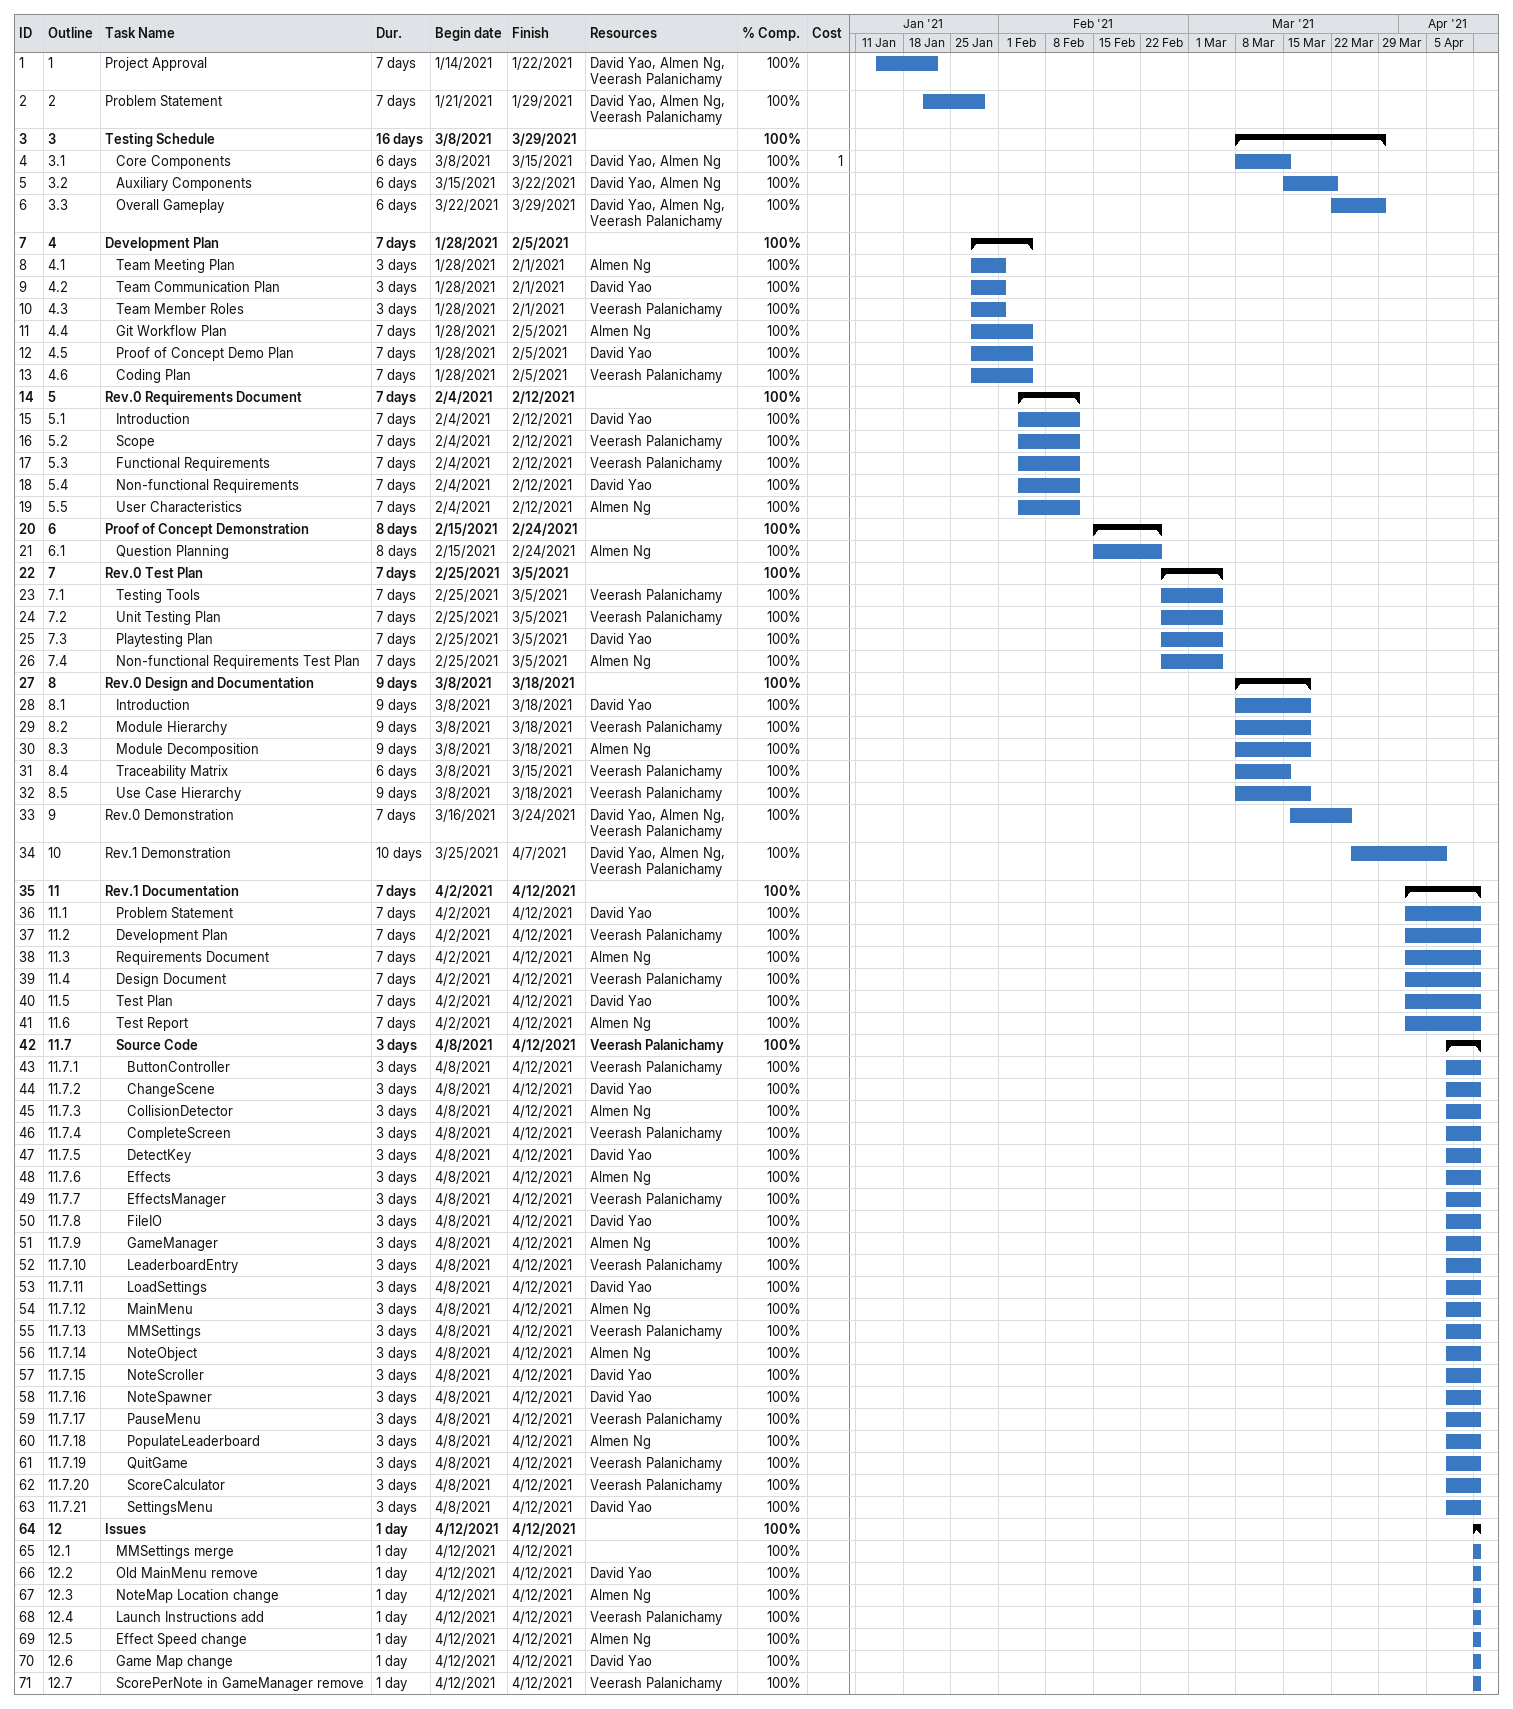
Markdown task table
| ID | WBS | Task | Duration | Start | Finish | Resources | % complete | Cost |
|---|---|---|---|---|---|---|---|---|
| 1 | 1 | Project Approval | 7d | 2021-01-14 | 2021-01-22 | David Yao, Almen Ng, Veerash Palanichamy | 100 |  |
| 2 | 2 | Problem Statement | 7d | 2021-01-21 | 2021-01-29 | David Yao, Almen Ng, Veerash Palanichamy | 100 |  |
| 3 | 3 | **Testing Schedule** | 16d | 2021-03-08 | 2021-03-29 |  | 100 |  |
| 4 | 3.1 | Core Components | 6d | 2021-03-08 | 2021-03-15 | David Yao, Almen Ng | 100 | 1 |
| 5 | 3.2 | Auxiliary Components | 6d | 2021-03-15 | 2021-03-22 | David Yao, Almen Ng | 100 |  |
| 6 | 3.3 | Overall Gameplay | 6d | 2021-03-22 | 2021-03-29 | David Yao, Almen Ng, Veerash Palanichamy | 100 |  |
| 7 | 4 | **Development Plan** | 7d | 2021-01-28 | 2021-02-05 |  | 100 |  |
| 8 | 4.1 | Team Meeting Plan | 3d | 2021-01-28 | 2021-02-01 | Almen Ng | 100 |  |
| 9 | 4.2 | Team Communication Plan | 3d | 2021-01-28 | 2021-02-01 | David Yao | 100 |  |
| 10 | 4.3 | Team Member Roles | 3d | 2021-01-28 | 2021-02-01 | Veerash Palanichamy | 100 |  |
| 11 | 4.4 | Git Workflow Plan | 7d | 2021-01-28 | 2021-02-05 | Almen Ng | 100 |  |
| 12 | 4.5 | Proof of Concept Demo Plan | 7d | 2021-01-28 | 2021-02-05 | David Yao | 100 |  |
| 13 | 4.6 | Coding Plan | 7d | 2021-01-28 | 2021-02-05 | Veerash Palanichamy | 100 |  |
| 14 | 5 | **Rev.0 Requirements Document** | 7d | 2021-02-04 | 2021-02-12 |  | 100 |  |
| 15 | 5.1 | Introduction | 7d | 2021-02-04 | 2021-02-12 | David Yao | 100 |  |
| 16 | 5.2 | Scope | 7d | 2021-02-04 | 2021-02-12 | Veerash Palanichamy | 100 |  |
| 17 | 5.3 | Functional Requirements | 7d | 2021-02-04 | 2021-02-12 | Veerash Palanichamy | 100 |  |
| 18 | 5.4 | Non-functional Requirements | 7d | 2021-02-04 | 2021-02-12 | David Yao | 100 |  |
| 19 | 5.5 | User Characteristics | 7d | 2021-02-04 | 2021-02-12 | Almen Ng | 100 |  |
| 20 | 6 | **Proof of Concept Demonstration** | 8d | 2021-02-15 | 2021-02-24 |  | 100 |  |
| 21 | 6.1 | Question Planning | 8d | 2021-02-15 | 2021-02-24 | Almen Ng | 100 |  |
| 22 | 7 | **Rev.0 Test Plan** | 7d | 2021-02-25 | 2021-03-05 |  | 100 |  |
| 23 | 7.1 | Testing Tools | 7d | 2021-02-25 | 2021-03-05 | Veerash Palanichamy | 100 |  |
| 24 | 7.2 | Unit Testing Plan | 7d | 2021-02-25 | 2021-03-05 | Veerash Palanichamy | 100 |  |
| 25 | 7.3 | Playtesting Plan | 7d | 2021-02-25 | 2021-03-05 | David Yao | 100 |  |
| 26 | 7.4 | Non-functional Requirements Test Plan | 7d | 2021-02-25 | 2021-03-05 | Almen Ng | 100 |  |
| 27 | 8 | **Rev.0 Design and Documentation** | 9d | 2021-03-08 | 2021-03-18 |  | 100 |  |
| 28 | 8.1 | Introduction | 9d | 2021-03-08 | 2021-03-18 | David Yao | 100 |  |
| 29 | 8.2 | Module Hierarchy | 9d | 2021-03-08 | 2021-03-18 | Veerash Palanichamy | 100 |  |
| 30 | 8.3 | Module Decomposition | 9d | 2021-03-08 | 2021-03-18 | Almen Ng | 100 |  |
| 31 | 8.4 | Traceability Matrix | 6d | 2021-03-08 | 2021-03-15 | Veerash Palanichamy | 100 |  |
| 32 | 8.5 | Use Case Hierarchy | 9d | 2021-03-08 | 2021-03-18 | Veerash Palanichamy | 100 |  |
| 33 | 9 | Rev.0 Demonstration | 7d | 2021-03-16 | 2021-03-24 | David Yao, Almen Ng, Veerash Palanichamy | 100 |  |
| 34 | 10 | Rev.1 Demonstration | 10d | 2021-03-25 | 2021-04-07 | David Yao, Almen Ng, Veerash Palanichamy | 100 |  |
| 35 | 11 | **Rev.1 Documentation** | 7d | 2021-04-02 | 2021-04-12 |  | 100 |  |
| 36 | 11.1 | Problem Statement | 7d | 2021-04-02 | 2021-04-12 | David Yao | 100 |  |
| 37 | 11.2 | Development Plan | 7d | 2021-04-02 | 2021-04-12 | Veerash Palanichamy | 100 |  |
| 38 | 11.3 | Requirements Document | 7d | 2021-04-02 | 2021-04-12 | Almen Ng | 100 |  |
| 39 | 11.4 | Design Document | 7d | 2021-04-02 | 2021-04-12 | Veerash Palanichamy | 100 |  |
| 40 | 11.5 | Test Plan | 7d | 2021-04-02 | 2021-04-12 | David Yao | 100 |  |
| 41 | 11.6 | Test Report | 7d | 2021-04-02 | 2021-04-12 | Almen Ng | 100 |  |
| 42 | 11.7 | **Source Code** | 3d | 2021-04-08 | 2021-04-12 | Veerash Palanichamy | 100 |  |
| 43 | 11.7.1 | ButtonController | 3d | 2021-04-08 | 2021-04-12 | Veerash Palanichamy | 100 |  |
| 44 | 11.7.2 | ChangeScene | 3d | 2021-04-08 | 2021-04-12 | David Yao | 100 |  |
| 45 | 11.7.3 | CollisionDetector | 3d | 2021-04-08 | 2021-04-12 | Almen Ng | 100 |  |
| 46 | 11.7.4 | CompleteScreen | 3d | 2021-04-08 | 2021-04-12 | Veerash Palanichamy | 100 |  |
| 47 | 11.7.5 | DetectKey | 3d | 2021-04-08 | 2021-04-12 | David Yao | 100 |  |
| 48 | 11.7.6 | Effects | 3d | 2021-04-08 | 2021-04-12 | Almen Ng | 100 |  |
| 49 | 11.7.7 | EffectsManager | 3d | 2021-04-08 | 2021-04-12 | Veerash Palanichamy | 100 |  |
| 50 | 11.7.8 | FileIO | 3d | 2021-04-08 | 2021-04-12 | David Yao | 100 |  |
| 51 | 11.7.9 | GameManager | 3d | 2021-04-08 | 2021-04-12 | Almen Ng | 100 |  |
| 52 | 11.7.10 | LeaderboardEntry | 3d | 2021-04-08 | 2021-04-12 | Veerash Palanichamy | 100 |  |
| 53 | 11.7.11 | LoadSettings | 3d | 2021-04-08 | 2021-04-12 | David Yao | 100 |  |
| 54 | 11.7.12 | MainMenu | 3d | 2021-04-08 | 2021-04-12 | Almen Ng | 100 |  |
| 55 | 11.7.13 | MMSettings | 3d | 2021-04-08 | 2021-04-12 | Veerash Palanichamy | 100 |  |
| 56 | 11.7.14 | NoteObject | 3d | 2021-04-08 | 2021-04-12 | Almen Ng | 100 |  |
| 57 | 11.7.15 | NoteScroller | 3d | 2021-04-08 | 2021-04-12 | David Yao | 100 |  |
| 58 | 11.7.16 | NoteSpawner | 3d | 2021-04-08 | 2021-04-12 | David Yao | 100 |  |
| 59 | 11.7.17 | PauseMenu | 3d | 2021-04-08 | 2021-04-12 | Veerash Palanichamy | 100 |  |
| 60 | 11.7.18 | PopulateLeaderboard | 3d | 2021-04-08 | 2021-04-12 | Almen Ng | 100 |  |
| 61 | 11.7.19 | QuitGame | 3d | 2021-04-08 | 2021-04-12 | Veerash Palanichamy | 100 |  |
| 62 | 11.7.20 | ScoreCalculator | 3d | 2021-04-08 | 2021-04-12 | Veerash Palanichamy | 100 |  |
| 63 | 11.7.21 | SettingsMenu | 3d | 2021-04-08 | 2021-04-12 | David Yao | 100 |  |
| 64 | 12 | **Issues** | 1d | 2021-04-12 | 2021-04-12 |  | 100 |  |
| 65 | 12.1 | MMSettings merge | 1d | 2021-04-12 | 2021-04-12 |  | 100 |  |
| 66 | 12.2 | Old MainMenu remove | 1d | 2021-04-12 | 2021-04-12 | David Yao | 100 |  |
| 67 | 12.3 | NoteMap Location change | 1d | 2021-04-12 | 2021-04-12 | Almen Ng | 100 |  |
| 68 | 12.4 | Launch Instructions add | 1d | 2021-04-12 | 2021-04-12 | Veerash Palanichamy | 100 |  |
| 69 | 12.5 | Effect Speed change | 1d | 2021-04-12 | 2021-04-12 | Almen Ng | 100 |  |
| 70 | 12.6 | Game Map change | 1d | 2021-04-12 | 2021-04-12 | David Yao | 100 |  |
| 71 | 12.7 | ScorePerNote in GameManager remove | 1d | 2021-04-12 | 2021-04-12 | Veerash Palanichamy | 100 |  |
